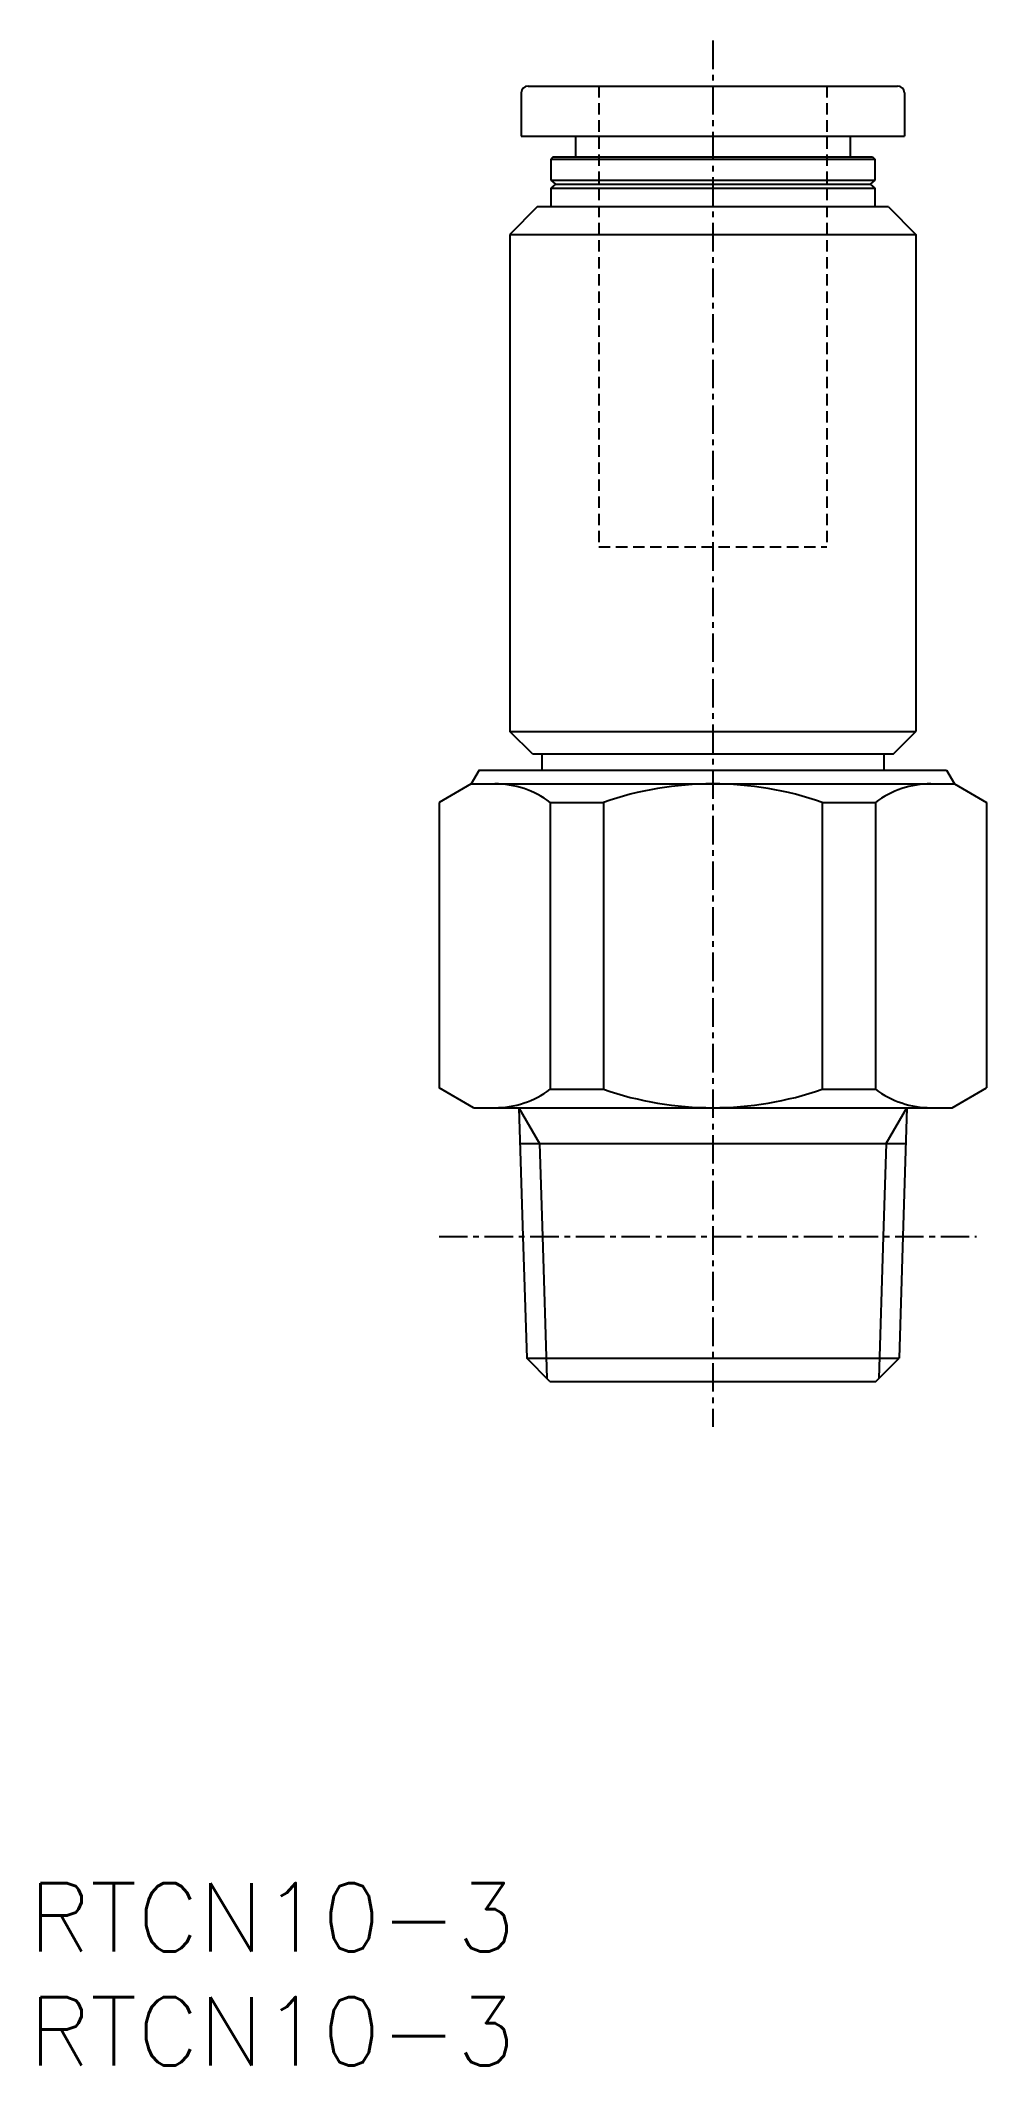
# Model space of a CAD drawing. Extents: x 0.5 to 42, y 0 to 88.8.
import ezdxf

# ---------------------------------------------------------------- set-up
doc = ezdxf.new("R2010")
doc.units = 0
doc.linetypes.add('CENTER', pattern=[2, 1.25, -0.25, 0.25, -0.25])
doc.linetypes.add('DASHED', pattern=[0.75, 0.5, -0.25])
doc.layers.get('0').update_dxf_attribs({"linetype": 'CONTINUOUS'})
doc.layers.add('CENTER', color=1, linetype='CENTER')
doc.styles.get("Standard").update_dxf_attribs({"font": 'txt.shx'})

# ---------------------------------------------------------------- blocks, each defined once
blk = doc.blocks.new('*U6')
at = {"color": 7, "linetype": 'CONTINUOUS'}
blk.add_text('RTCN10-3', height=3, dxfattribs=at).set_placement((0, 0))
blk = doc.blocks.new('*U7')
at = {"color": 7, "linetype": 'CONTINUOUS'}
blk.add_text('RTCN10-3', height=3, dxfattribs=at).set_placement((0, 5))

msp = doc.modelspace()

# ---------------------------------------------------------------- linework, layer by layer
at = {"color": 7, "linetype": 'CONTINUOUS'}
for p, q in [((21.6, 86.5), (21.6, 84.599999)), ((21.9, 86.8), (38.1, 86.8)), ((38.4, 86.5), (38.4, 84.599999)), ((21.6, 84.599999), (38.4, 84.599999)), ((23.975, 84.599999), (23.975, 83.700001)), ((36.025, 84.599999), (36.025, 83.700001)), ((23, 83.700001), (22.899999, 83.599999)), ((22.9, 83.599999), (22.9, 82.675)), ((22.9, 83.599999), (37.1, 83.599999)), ((23, 83.700001), (37, 83.700001)), ((37, 83.700001), (37.100001, 83.599999)), ((37.1, 83.599999), (37.1, 82.675)), ((22.9, 82.675), (23.100001, 82.500001)), ((22.9, 82.675), (37.1, 82.675)), ((37.1, 82.675), (36.899999, 82.500001)), ((22.9, 82.325001), (22.9, 81.500001)), ((22.9, 82.325001), (37.1, 82.325001)), ((23.100001, 82.500001), (22.900002, 82.325001)), ((23.1, 82.500001), (36.9, 82.500001)), ((36.899999, 82.500001), (37.099998, 82.325001)), ((37.1, 82.325001), (37.1, 81.500001)), ((22.300002, 81.500001), (21.1, 80.300004)), ((37.700012, 81.500001), (22.299988, 81.500001)), ((37.700001, 81.500012), (38.9, 80.300004)), ((21.1, 80.300004), (38.9, 80.300004)), ((21.1, 80.300004), (21.1, 58.5)), ((38.9, 80.300004), (38.9, 58.500007)), ((21.1, 58.5), (38.9, 58.500007)), ((22.100008, 57.5), (21.1, 58.5)), ((37.900008, 57.500007), (38.9, 58.500007)), ((37.899994, 57.499996), (22.100006, 57.499996)), ((22.5, 57.499996), (22.5, 56.799999)), ((37.5, 57.499996), (37.5, 56.799999)), ((19.403591, 56.199998), (18, 55.389635)), ((19.403587, 56.199998), (40.596403, 56.199995)), ((19.750001, 56.800001), (19.40359, 56.2)), ((19.403592, 56.2), (40.59641, 56.2)), ((19.75, 56.799999), (40.25, 56.799999)), ((40.25, 56.799999), (40.59641, 56.199998)), ((40.596412, 56.200002), (42.000002, 55.389638)), ((18, 55.389637), (18, 42.866024)), ((22.871635, 55.389637), (25.20417, 55.389637)), ((22.871635, 55.389637), (22.871635, 42.810363)), ((25.20417, 55.389637), (25.20417, 42.810363)), ((34.795832, 55.389637), (37.128365, 55.389637)), ((34.795832, 55.389637), (34.795832, 42.810363)), ((37.128365, 55.389637), (37.128365, 42.810359)), ((42, 55.389637), (42, 42.866024)), ((19.500007, 42), (18.000002, 42.866028)), ((22.871636, 42.810363), (25.204167, 42.810362)), ((34.79583, 42.81036), (37.128363, 42.81036)), ((40.500002, 42.000001), (42, 42.866025)), ((19.500007, 42), (40.500004, 42)), ((21.492431, 41.999999), (22.397415, 40.432521)), ((21.492446, 41.999997), (21.669009, 36.35)), ((37.602584, 40.432518), (38.507567, 41.999996)), ((38.507555, 41.999998), (38.330992, 36.350001)), ((21.541412, 40.432525), (38.458588, 40.432525)), ((22.397408, 40.43252), (22.524987, 36.350003)), ((37.602592, 40.432521), (37.475014, 36.350003)), ((21.669009, 36.35), (21.835751, 31.014256)), ((22.524987, 36.350003), (22.719342, 30.130642)), ((37.475014, 36.350003), (37.280659, 30.130643)), ((38.330992, 36.350001), (38.16425, 31.014257)), ((22.850006, 30), (21.835749, 31.014258)), ((21.835754, 31.014259), (38.164246, 31.014259)), ((37.150002, 29.999992), (38.164267, 31.014256)), ((22.850006, 30), (37.149994, 30))]:
    msp.add_line(p, q, dxfattribs=at)
at = {"color": 3, "linetype": 'DASHED'}
for p, q in [((25, 86.8), (25, 66.6)), ((35, 86.8), (35, 66.6)), ((25, 66.6), (35, 66.6))]:
    msp.add_line(p, q, dxfattribs=at)
at = {"color": 7, "linetype": 'CONTINUOUS'}
for centre, radius, start, end in [((21.9, 86.5), 0.3, 90, 180), ((38.1, 86.5), 0.3, 0, 90), ((20.435818, 52.133972), 4.066025, 53.196956, 90), ((30, 41.603591), 14.596405, 70.818448, 109.18155), ((39.564182, 52.133972), 4.066025, 90, 126.80304), ((20.435818, 46.066028), 4.066025, 269.99999, 306.80304), ((30.000002, 56.596408), 14.596405, 250.81844, 289.18154), ((39.56418, 46.066024), 4.066025, 233.19694, 269.99999)]:
    msp.add_arc(centre, radius, start, end, dxfattribs=at)
at = {"layer": 'CENTER', "color": 1, "linetype": 'CENTER'}
for p, q in [((30, 88.8), (30, 28)), ((17.992065, 36.349998), (41.56189, 36.349998))]:
    msp.add_line(p, q, dxfattribs=at)

# ---------------------------------------------------------------- block references
at = {"color": 7, "linetype": 'CONTINUOUS'}
for name in ['*U7', '*U6']:
    msp.add_blockref(name, (0, 0), dxfattribs=at)

doc.saveas('drawing.dxf')
